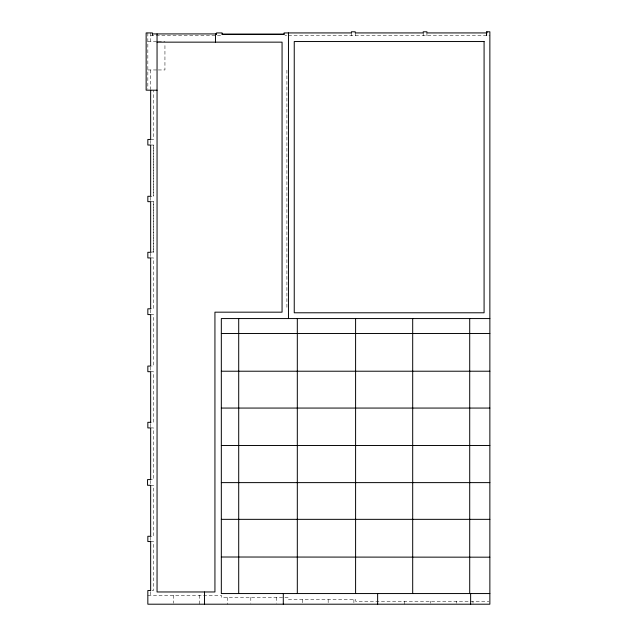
<?xml version="1.0" encoding="UTF-8"?>
<svg xmlns="http://www.w3.org/2000/svg" width="636" height="636" viewBox="0 0 636 636"><rect width="100%" height="100%" fill="white"/><g stroke="black" fill="none" stroke-linecap="round" stroke-linejoin="round"><path stroke-width="0.48" stroke-dasharray="3.18 2.39" d="M150.66 35.759L216.55 35.759M217.472 35.759L221.177 35.759M284.96 35.759L286.709 35.759M288.458 35.759L489.863 35.759M147.838 41.268L157.338 41.268M158.277 41.268L164.939 41.268M147.838 69.96L157.338 69.96M158.277 69.96L164.939 69.96L164.939 43.248M150.66 139.451L153.491 139.451L153.491 90.217M150.66 145.04L153.491 145.04L153.491 196.286L150.66 196.286M150.66 201.66L153.626 201.66L153.626 252.301L150.66 252.301M151.607 251.967L153.626 251.967M150.66 257.938L153.491 257.938L153.491 308.802L150.66 308.802M150.66 314.589L153.491 314.589L153.491 366.066L151.607 366.066M150.66 371.694L153.491 371.694L153.491 422.312L150.66 422.312M150.66 427.925L153.491 427.925L153.491 479.576L150.66 479.576M150.66 485.284L153.491 485.284L153.491 536.275L150.66 536.275M150.66 541.554L153.491 541.554L153.491 590.526L150.66 590.526L150.66 595.296M147.838 595.296L221.328 595.296L221.328 597.419L288.458 597.419L288.458 599.533L355.596 599.533L355.596 601.235L488.917 601.235M472.906 601.235L473.041 603.214M486.826 32.929L486.826 35.759M486.699 32.929L486.699 35.759M486.405 32.929L486.405 35.759M456.362 601.235L456.362 603.214M430.373 601.235L430.373 603.214M426.923 32.929L426.923 35.759M423.21 32.929L423.21 35.759M404.385 601.235L404.385 604.2M355.246 32.929L355.246 35.759M353.886 599.533L353.886 603.27M351.398 32.929L351.398 35.759M328.168 599.533L328.168 603.27M302.45 599.533L302.45 604.2M286.908 70.183L286.908 307.768M276.628 597.419L276.628 603.23M250.799 597.419L250.799 603.23M227.656 597.419L227.656 604.2M199.378 595.296L199.378 604.2M173.604 595.296L173.604 603.214M153.491 201.66L153.491 252.301M153.348 145.04L153.348 196.286M152.401 34.058L152.401 35.759M150.66 32.929L150.66 41.268M150.66 69.96L150.66 89.207M150.66 140.381L150.66 144.102M150.66 197.184L150.66 200.761M150.66 253.239L150.66 257M150.66 309.772L150.66 313.627M150.66 367.004L150.66 370.756M150.66 423.6L150.66 426.987M150.66 480.53L150.66 484.33M150.66 537.158L150.66 540.672M147.838 32.929L147.838 89.207"/><path stroke-width="0.95" d="M152.401 33.923L216.55 33.923M222.099 34.058L284.085 34.058M157.052 42.151L282.066 42.151L282.066 312.173L214.936 312.173L214.936 591.965L157.052 591.965L157.052 33.923M157.052 90.217L146.137 90.169L146.137 32.929L152.401 32.929L152.401 34.344M489.863 318.564L221.328 318.564L221.328 593.555L489.863 593.555M221.328 333.502L489.863 333.502M221.328 371.217L489.863 371.217M221.328 408.066L489.863 408.066M150.66 422.312L147.838 422.312L147.838 427.925L150.66 427.925L150.66 479.576L147.552 479.576L147.552 485.284L150.66 485.284L150.66 536.275L147.838 536.275L147.838 541.554L150.66 541.554M221.328 445.478L489.863 445.478M221.328 482.621L489.863 482.621M221.328 519.342L489.863 519.342M221.328 557.009L489.863 557.184M486.826 31.8L486.826 32.929L426.923 32.929L426.923 31.8L423.21 31.8L423.21 32.929L355.246 32.929L355.246 31.8L351.398 31.8L351.398 32.929L284.085 32.929L284.085 34.487L222.099 34.487L222.099 32.929L216.55 32.929L216.55 34.344M486.699 32.929L486.699 31.8L489.863 31.8L489.863 604.2L147.838 604.2L147.838 590.526L150.66 590.526L150.66 541.3M470.632 593.555L470.632 604.2M469.71 318.564L469.71 593.555M412.692 318.564L412.692 593.555M377.633 593.555L377.633 604.2M355.596 318.564L355.596 593.555M297.314 318.564L297.314 593.555M288.458 32.929L288.458 318.564M283.298 593.555L283.298 604.2M238.707 318.564L238.707 593.555M215.517 33.923L215.517 42.151M204.514 591.965L204.514 604.2M150.66 90.169L150.66 139.451L147.838 139.451L147.838 145.04L150.66 145.04L150.66 196.286L147.838 196.286L147.838 201.66L150.66 201.66L150.66 252.301L147.838 252.301L147.838 257.938L150.66 257.938L150.66 308.802L147.838 308.802L147.838 314.589L150.66 314.589L150.66 366.066L147.838 366.066L147.838 371.694L150.66 371.694L150.66 422.741M484.083 41.539L294.245 41.539L294.245 312.785L484.083 312.785L484.083 41.539"/></g></svg>
